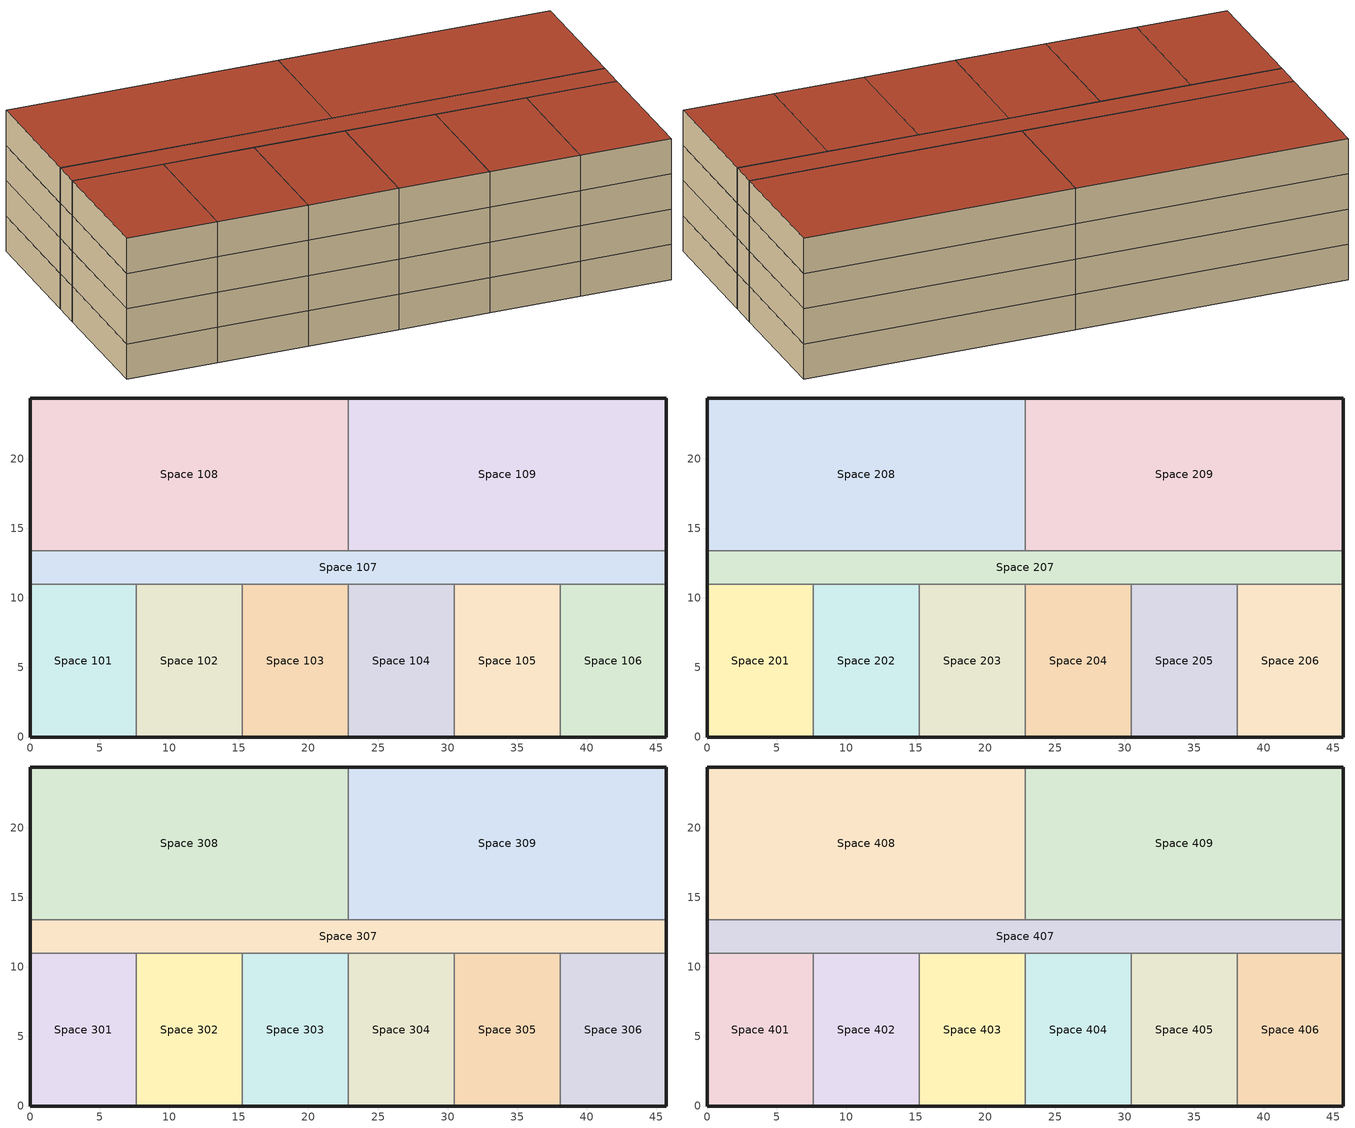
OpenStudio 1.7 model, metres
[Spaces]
Space 101
 floor ground: 7.62,10.97 7.62,0 0,0 0,10.97 z0
 wall outside: 0,10.97 0,0 7.62,0 z0:3.05
 wall to Space 107: 7.62,10.97 0,10.97 z0:3.05
 wall to Space 102: 7.62,0 7.62,10.97 z0:3.05
Space 102
 floor ground: 15.24,10.97 15.24,0 7.62,0 7.62,10.97 z0
 wall outside: 7.62,0 15.24,0 z0:3.05
 wall to Space 107: 15.24,10.97 7.62,10.97 z0:3.05
 wall to Space 103: 15.24,0 15.24,10.97 z0:3.05
Space 103
 floor ground: 22.86,10.97 22.86,0 15.24,0 15.24,10.97 z0
 wall outside: 15.24,0 22.86,0 z0:3.05
 wall to Space 107: 22.86,10.97 15.24,10.97 z0:3.05
 wall to Space 104: 22.86,0 22.86,10.97 z0:3.05
Space 104
 floor ground: 30.48,10.97 30.48,0 22.86,0 22.86,10.97 z0
 wall outside: 22.86,0 30.48,0 z0:3.05
 wall to Space 107: 30.48,10.97 22.86,10.97 z0:3.05
 wall to Space 105: 30.48,0 30.48,10.97 z0:3.05
Space 105
 floor ground: 38.1,10.97 38.1,0 30.48,0 30.48,10.97 z0
 wall outside: 30.48,0 38.1,0 z0:3.05
 wall to Space 107: 38.1,10.97 30.48,10.97 z0:3.05
 wall to Space 106: 38.1,0 38.1,10.97 z0:3.05
Space 106
 floor ground: 45.72,10.97 45.72,0 38.1,0 38.1,10.97 z0
 wall outside: 38.1,0 45.72,0 45.72,10.97 z0:3.05
 wall to Space 107: 45.72,10.97 38.1,10.97 z0:3.05
Space 107
 floor ground: 45.72,13.41 45.72,10.97 0,10.97 0,13.41 z0
 wall outside: 0,13.41 0,10.97 / 45.72,10.97 45.72,13.41 z0:3.05
 wall to Space 108: 22.86,13.41 0,13.41 z0:3.05
 wall to Space 109: 45.72,13.41 22.86,13.41 z0:3.05
Space 108
 floor ground: 22.86,24.38 22.86,13.41 0,13.41 0,24.38 z0
 wall outside: 22.86,24.38 0,24.38 0,13.41 z0:3.05
 wall to Space 109: 22.86,13.41 22.86,24.38 z0:3.05
Space 109
 floor ground: 45.72,24.38 45.72,13.41 22.86,13.41 22.86,24.38 z0
 wall outside: 45.72,13.41 45.72,24.38 22.86,24.38 z0:3.05
Space 201
 floor to Space 101: 7.62,10.97 7.62,0 0,0 0,10.97 z3.05
 wall outside: 0,10.97 0,0 7.62,0 z3.05:6.1
 wall to Space 207: 7.62,10.97 0,10.97 z3.05:6.1
 wall to Space 202: 7.62,0 7.62,10.97 z3.05:6.1
Space 202
 floor to Space 102: 15.24,10.97 15.24,0 7.62,0 7.62,10.97 z3.05
 wall outside: 7.62,0 15.24,0 z3.05:6.1
 wall to Space 207: 15.24,10.97 7.62,10.97 z3.05:6.1
 wall to Space 203: 15.24,0 15.24,10.97 z3.05:6.1
Space 203
 floor to Space 103: 22.86,10.97 22.86,0 15.24,0 15.24,10.97 z3.05
 wall outside: 15.24,0 22.86,0 z3.05:6.1
 wall to Space 207: 22.86,10.97 15.24,10.97 z3.05:6.1
 wall to Space 204: 22.86,0 22.86,10.97 z3.05:6.1
Space 204
 floor to Space 104: 30.48,10.97 30.48,0 22.86,0 22.86,10.97 z3.05
 wall outside: 22.86,0 30.48,0 z3.05:6.1
 wall to Space 207: 30.48,10.97 22.86,10.97 z3.05:6.1
 wall to Space 205: 30.48,0 30.48,10.97 z3.05:6.1
Space 205
 floor to Space 105: 38.1,10.97 38.1,0 30.48,0 30.48,10.97 z3.05
 wall outside: 30.48,0 38.1,0 z3.05:6.1
 wall to Space 207: 38.1,10.97 30.48,10.97 z3.05:6.1
 wall to Space 206: 38.1,0 38.1,10.97 z3.05:6.1
Space 206
 floor to Space 106: 45.72,10.97 45.72,0 38.1,0 38.1,10.97 z3.05
 wall outside: 38.1,0 45.72,0 45.72,10.97 z3.05:6.1
 wall to Space 207: 45.72,10.97 38.1,10.97 z3.05:6.1
Space 207
 floor to Space 107: 45.72,13.41 45.72,10.97 0,10.97 0,13.41 z3.05
 wall outside: 0,13.41 0,10.97 / 45.72,10.97 45.72,13.41 z3.05:6.1
 wall to Space 208: 22.86,13.41 0,13.41 z3.05:6.1
 wall to Space 209: 45.72,13.41 22.86,13.41 z3.05:6.1
Space 208
 floor to Space 108: 22.86,24.38 22.86,13.41 0,13.41 0,24.38 z3.05
 wall outside: 22.86,24.38 0,24.38 0,13.41 z3.05:6.1
 wall to Space 209: 22.86,13.41 22.86,24.38 z3.05:6.1
Space 209
 floor to Space 109: 45.72,24.38 45.72,13.41 22.86,13.41 22.86,24.38 z3.05
 wall outside: 45.72,13.41 45.72,24.38 22.86,24.38 z3.05:6.1
Space 301
 floor to Space 201: 7.62,10.97 7.62,0 0,0 0,10.97 z6.1
 wall outside: 0,10.97 0,0 7.62,0 z6.1:9.14
 wall to Space 307: 7.62,10.97 0,10.97 z6.1:9.14
 wall to Space 302: 7.62,0 7.62,10.97 z6.1:9.14
Space 302
 floor to Space 202: 15.24,10.97 15.24,0 7.62,0 7.62,10.97 z6.1
 wall outside: 7.62,0 15.24,0 z6.1:9.14
 wall to Space 307: 15.24,10.97 7.62,10.97 z6.1:9.14
 wall to Space 303: 15.24,0 15.24,10.97 z6.1:9.14
Space 303
 floor to Space 203: 22.86,10.97 22.86,0 15.24,0 15.24,10.97 z6.1
 wall outside: 15.24,0 22.86,0 z6.1:9.14
 wall to Space 307: 22.86,10.97 15.24,10.97 z6.1:9.14
 wall to Space 304: 22.86,0 22.86,10.97 z6.1:9.14
Space 304
 floor to Space 204: 30.48,10.97 30.48,0 22.86,0 22.86,10.97 z6.1
 wall outside: 22.86,0 30.48,0 z6.1:9.14
 wall to Space 307: 30.48,10.97 22.86,10.97 z6.1:9.14
 wall to Space 305: 30.48,0 30.48,10.97 z6.1:9.14
Space 305
 floor to Space 205: 38.1,10.97 38.1,0 30.48,0 30.48,10.97 z6.1
 wall outside: 30.48,0 38.1,0 z6.1:9.14
 wall to Space 307: 38.1,10.97 30.48,10.97 z6.1:9.14
 wall to Space 306: 38.1,0 38.1,10.97 z6.1:9.14
Space 306
 floor to Space 206: 45.72,10.97 45.72,0 38.1,0 38.1,10.97 z6.1
 wall outside: 38.1,0 45.72,0 45.72,10.97 z6.1:9.14
 wall to Space 307: 45.72,10.97 38.1,10.97 z6.1:9.14
Space 307
 floor to Space 207: 45.72,13.41 45.72,10.97 0,10.97 0,13.41 z6.1
 wall outside: 0,13.41 0,10.97 / 45.72,10.97 45.72,13.41 z6.1:9.14
 wall to Space 308: 22.86,13.41 0,13.41 z6.1:9.14
 wall to Space 309: 45.72,13.41 22.86,13.41 z6.1:9.14
Space 308
 floor to Space 208: 22.86,24.38 22.86,13.41 0,13.41 0,24.38 z6.1
 wall outside: 22.86,24.38 0,24.38 0,13.41 z6.1:9.14
 wall to Space 309: 22.86,13.41 22.86,24.38 z6.1:9.14
Space 309
 floor to Space 209: 45.72,24.38 45.72,13.41 22.86,13.41 22.86,24.38 z6.1
 wall outside: 45.72,13.41 45.72,24.38 22.86,24.38 z6.1:9.14
Space 401
 floor to Space 301: 7.62,10.97 7.62,0 0,0 0,10.97 z9.14
 wall outside: 0,10.97 0,0 7.62,0 z9.14:12.19
 wall to Space 407: 7.62,10.97 0,10.97 z9.14:12.19
 wall to Space 402: 7.62,0 7.62,10.97 z9.14:12.19
 roof outside: 7.62,0 7.62,10.97 0,10.97 0,0 z12.19
Space 402
 floor to Space 302: 15.24,10.97 15.24,0 7.62,0 7.62,10.97 z9.14
 wall outside: 7.62,0 15.24,0 z9.14:12.19
 wall to Space 407: 15.24,10.97 7.62,10.97 z9.14:12.19
 wall to Space 403: 15.24,0 15.24,10.97 z9.14:12.19
 roof outside: 15.24,0 15.24,10.97 7.62,10.97 7.62,0 z12.19
Space 403
 floor to Space 303: 22.86,10.97 22.86,0 15.24,0 15.24,10.97 z9.14
 wall outside: 15.24,0 22.86,0 z9.14:12.19
 wall to Space 407: 22.86,10.97 15.24,10.97 z9.14:12.19
 wall to Space 404: 22.86,0 22.86,10.97 z9.14:12.19
 roof outside: 22.86,0 22.86,10.97 15.24,10.97 15.24,0 z12.19
Space 404
 floor to Space 304: 30.48,10.97 30.48,0 22.86,0 22.86,10.97 z9.14
 wall outside: 22.86,0 30.48,0 z9.14:12.19
 wall to Space 407: 30.48,10.97 22.86,10.97 z9.14:12.19
 wall to Space 405: 30.48,0 30.48,10.97 z9.14:12.19
 roof outside: 30.48,0 30.48,10.97 22.86,10.97 22.86,0 z12.19
Space 405
 floor to Space 305: 38.1,10.97 38.1,0 30.48,0 30.48,10.97 z9.14
 wall outside: 30.48,0 38.1,0 z9.14:12.19
 wall to Space 407: 38.1,10.97 30.48,10.97 z9.14:12.19
 wall to Space 406: 38.1,0 38.1,10.97 z9.14:12.19
 roof outside: 38.1,0 38.1,10.97 30.48,10.97 30.48,0 z12.19
Space 406
 floor to Space 306: 45.72,10.97 45.72,0 38.1,0 38.1,10.97 z9.14
 wall outside: 38.1,0 45.72,0 45.72,10.97 z9.14:12.19
 wall to Space 407: 45.72,10.97 38.1,10.97 z9.14:12.19
 roof outside: 45.72,0 45.72,10.97 38.1,10.97 38.1,0 z12.19
Space 407
 floor to Space 307: 45.72,13.41 45.72,10.97 0,10.97 0,13.41 z9.14
 wall outside: 0,13.41 0,10.97 / 45.72,10.97 45.72,13.41 z9.14:12.19
 wall to Space 408: 22.86,13.41 0,13.41 z9.14:12.19
 wall to Space 409: 45.72,13.41 22.86,13.41 z9.14:12.19
 roof outside: 45.72,10.97 45.72,13.41 0,13.41 0,10.97 z12.19
Space 408
 floor to Space 308: 22.86,24.38 22.86,13.41 0,13.41 0,24.38 z9.14
 wall outside: 22.86,24.38 0,24.38 0,13.41 z9.14:12.19
 wall to Space 409: 22.86,13.41 22.86,24.38 z9.14:12.19
 roof outside: 22.86,13.41 22.86,24.38 0,24.38 0,13.41 z12.19
Space 409
 floor to Space 309: 45.72,24.38 45.72,13.41 22.86,13.41 22.86,24.38 z9.14
 wall outside: 45.72,13.41 45.72,24.38 22.86,24.38 z9.14:12.19
 roof outside: 45.72,13.41 45.72,24.38 22.86,24.38 22.86,13.41 z12.19
[ClimateZones]
Climate Zone Institution Name 1=ASHRAE; Climate Zone Document Name 1=ANSI/ASHRAE Standard 169; Climate Zone Document Year 1=2006; Climate Zone Value 1=5B; Climate Zone Institution Name 2=CEC; Climate Zone Document Name 2=California Climate Zone Descriptions; Climate Zone Document Year 2=1995
[Building]
Building 1: Space Type=DOE Ref 2004 - Office - OpenOffice; Default Construction Set=DOE Ref 2004 - CZ5 - Office
[Site]
Site 1: Latitude {deg}=39.83; Longitude {deg}=-104.65; Time Zone {hr}=-7; Elevation {m}=1650
[DefaultConstructionSet]
DOE Ref 2004 - CZ5 - Office: Default Exterior Surface Constructions=Default Surface Constructions 1; Default Interior Surface Constructions=Default Surface Constructions 2; Default Ground Contact Surface Constructions=Default Surface Constructions 3; Default Exterior SubSurface Constructions=Default Sub Surface Constructions 1; Default Interior SubSurface Constructions=Default Sub Surface Constructions 2; Interior Partition Construction=Interior Partition
[DefaultSurfaceConstructions]
Name | Floor Construction | Wall Construction | Roof Ceiling Construction
Default Surface Constructions 1 | ExtSlabCarpet 4in ClimateZone 1-8 | ASHRAE 90.1-2004 ExtWall Mass ClimateZone 5 | ASHRAE 90.1-2004 ExtRoof IEAD ClimateZone 5-6
Default Surface Constructions 2 | Interior Floor | Interior Wall | Interior Ceiling
Default Surface Constructions 3 | ExtSlabCarpet 4in ClimateZone 1-8 | ExtSlabCarpet 4in ClimateZone 1-8 | ExtSlabCarpet 4in ClimateZone 1-8
[Construction]
ExtSlabCarpet 4in ClimateZone 1-8: MAT-CC05 4 HW CONCRETE, CP02 CARPET PAD
ASHRAE 90.1-2004 ExtWall Mass ClimateZone 5: 1IN Stucco, 8IN CONCRETE HW RefBldg, Mass NonRes Wall Insulation-1.43, 1/2IN Gypsum
ASHRAE 90.1-2004 ExtRoof IEAD ClimateZone 5-6: Roof Membrane, IEAD NonRes Roof Insulation-2.85, Metal Decking
Interior Floor: F16 Acoustic tile, F05 Ceiling air space resistance, M11 100mm lightweight concrete
Interior Wall: G01a 19mm gypsum board, F04 Wall air space resistance, G01a 19mm gypsum board
Interior Ceiling: M11 100mm lightweight concrete, F05 Ceiling air space resistance, F16 Acoustic tile
ASHRAE 90.1-2004 ExtWindow ClimateZone 4-6: Fixed Window 3.24/0.39/0.31
Exterior Door: F08 Metal surface, I01 25mm insulation board
Interior Window: Clear 3mm
Interior Door; Interior Partition: G05 25mm wood
[Material] Thermal Absorptance=0.9
Name | Roughness | Thickness {m} | Conductivity {W/m-K} | Density {kg/m3} | Specific Heat {J/kg-K} | Solar Absorptance | Visible Absorptance
MAT-CC05 4 HW CONCRETE | Rough | 0.1016 | 1.311 | 2240 | 836.8 | 0.85 | 0.85
1IN Stucco | Smooth | 0.0253 | 0.6918 | 1858 | 837 | 0.92 | 0.92
8IN CONCRETE HW RefBldg | Rough | 0.2032 | 1.311 | 2240 | 836.8 | 0.7 | 0.7
Mass NonRes Wall Insulation-1.43 | MediumRough | 0.0495495 | 0.049 | 265 | 836.8 | 0.7 | 0.7
1/2IN Gypsum | Smooth | 0.0127 | 0.16 | 784.9 | 830 | 0.4 | 0.4
Roof Membrane | VeryRough | 0.0095 | 0.16 | 1121.29 | 1460 | 0.7 | 0.7
IEAD NonRes Roof Insulation-2.85 | MediumRough | 0.127339 | 0.049 | 265 | 836.8 | 0.7 | 0.7
Metal Decking | MediumSmooth | 0.0015 | 45.006 | 7680 | 418.4 | 0.6 | 0.6
F16 Acoustic tile | MediumSmooth | 0.0191 | 0.06 | 368 | 590 | 0.3 | 0.3
M11 100mm lightweight concrete | MediumRough | 0.1016 | 0.53 | 1280 | 840 | 0.5 | 0.5
G01a 19mm gypsum board | MediumSmooth | 0.019 | 0.16 | 800 | 1090 | 0.4 | 0.4
F08 Metal surface | Smooth | 0.0008 | 45.28 | 7824 | 500 | 0.7 | 0.7
I01 25mm insulation board | MediumRough | 0.0254 | 0.03 | 43 | 1210 | 0.6 | 0.6
G05 25mm wood | MediumSmooth | 0.0254 | 0.15 | 608 | 1630 | 0.5 | 0.5
[Material:NoMass]
CP02 CARPET PAD: Roughness=Smooth; Thermal Resistance {m2-K/W}=0.1; Thermal Absorptance=0.9; Solar Absorptance=0.8; Visible Absorptance=0.8
[Material:AirGap]
Name | Thermal Resistance {m2-K/W}
F05 Ceiling air space resistance | 0.18
F04 Wall air space resistance | 0.15
[DefaultSubSurfaceConstructions]
Name | Fixed Window Construction | Operable Window Construction | Door Construction | Tubular Daylight Dome Construction | Tubular Daylight Diffuser Construction
Default Sub Surface Constructions 1 | ASHRAE 90.1-2004 ExtWindow ClimateZone 4-6 | ASHRAE 90.1-2004 ExtWindow ClimateZone 4-6 | Exterior Door | Interior Window | Interior Window
Default Sub Surface Constructions 2 | Interior Window | Interior Window | Interior Door
[WindowMaterial:SimpleGlazingSystem]
Fixed Window 3.24/0.39/0.31: U-Factor {W/m2-K}=3.23646; Solar Heat Gain Coefficient=0.39; Visible Transmittance=0.31
[WindowMaterial:Glazing]
Clear 3mm: Optical Data Type=SpectralAverage; Thickness {m}=0.003; Solar Transmittance at Normal Incidence=0.837; Front Side Solar Reflectance at Normal Incidence=0.075; Back Side Solar Reflectance at Normal Incidence=0; Visible Transmittance at Normal Incidence=0.898; Front Side Visible Reflectance at Normal Incidence=0.081; Back Side Visible Reflectance at Normal Incidence=0; Infrared Transmittance at Normal Incidence=0; Front Side Infrared Hemispherical Emissivity=0.84; Back Side Infrared Hemispherical Emissivity=0.84; Conductivity {W/m-K}=0.9; Dirt Correction Factor for Solar and Visible Transmittance=1; Solar Diffusing=No
[SpaceType] Standards Building Type=Office
Name | Default Schedule Set | Design Specification Outdoor Air Object | Standards Space Type
DOE Ref 2004 - Office - BreakRoom | DOE Ref 2004 - Office - BreakRoom Schedule Set | DOE Ref 2004 - Office - BreakRoom Ventilation | BreakRoom
DOE Ref 2004 - Office - ClosedOffice | DOE Ref 2004 - Office - ClosedOffice Schedule Set | DOE Ref 2004 - Office - ClosedOffice Ventilation | ClosedOffice
DOE Ref 2004 - Office - Conference | DOE Ref 2004 - Office - Conference Schedule Set | DOE Ref 2004 - Office - Conference Ventilation | Conference
DOE Ref 2004 - Office - Corridor | DOE Ref 2004 - Office - Corridor Schedule Set | DOE Ref 2004 - Office - Corridor Ventilation | Corridor
DOE Ref 2004 - Office - Elec/MechRoom | DOE Ref 2004 - Office - Elec/MechRoom Schedule Set | DOE Ref 2004 - Office - Elec/MechRoom Ventilation | Elec/MechRoom
DOE Ref 2004 - Office - IT_Room | DOE Ref 2004 - Office - IT_Room Schedule Set | DOE Ref 2004 - Office - IT_Room Ventilation | IT_Room
DOE Ref 2004 - Office - Lobby | DOE Ref 2004 - Office - Lobby Schedule Set | DOE Ref 2004 - Office - Lobby Ventilation | Lobby
DOE Ref 2004 - Office - OpenOffice | DOE Ref 2004 - Office - OpenOffice Schedule Set | DOE Ref 2004 - Office - OpenOffice Ventilation | OpenOffice
DOE Ref 2004 - Office - PrintRoom | DOE Ref 2004 - Office - PrintRoom Schedule Set | DOE Ref 2004 - Office - PrintRoom Ventilation | PrintRoom
DOE Ref 2004 - Office - Restroom | DOE Ref 2004 - Office - Restroom Schedule Set | DOE Ref 2004 - Office - Restroom Ventilation | Restroom
DOE Ref 2004 - Office - Stair | DOE Ref 2004 - Office - Stair Schedule Set | DOE Ref 2004 - Office - Stair Ventilation | Stair
DOE Ref 2004 - Office - Storage | DOE Ref 2004 - Office - Storage Schedule Set | DOE Ref 2004 - Office - Storage Ventilation | Storage
[DefaultScheduleSet] Lighting Schedule=Office Bldg Light; Infiltration Schedule=Office Infil Quarter On
Name | Number of People Schedule | People Activity Level Schedule | Electric Equipment Schedule
DOE Ref 2004 - Office - BreakRoom Schedule Set; DOE Ref 2004 - Office - Conference Schedule Set; DOE Ref 2004 - Office - IT_Room Schedule Set; DOE Ref 2004 - Office - Lobby Schedule Set; DOE Ref 2004 - Office - PrintRoom Schedule Set; DOE Ref 2004 - Office - Restroom Schedule Set | Office Misc Occ | Office Activity | Office Bldg Equip
DOE Ref 2004 - Office - ClosedOffice Schedule Set; DOE Ref 2004 - Office - Corridor Schedule Set; DOE Ref 2004 - Office - OpenOffice Schedule Set | Office Work Occ | Office Activity | Office Bldg Equip
DOE Ref 2004 - Office - Elec/MechRoom Schedule Set |  |  | Office Bldg Equip
DOE Ref 2004 - Office - Stair Schedule Set; DOE Ref 2004 - Office - Storage Schedule Set
[Lights:Definition] Design Level Calculation Method=Watts/Area
Name | Watts per Space Floor Area {W/m2}
DOE Ref 2004 - Office - BreakRoom Lights Definition | 12.9167
DOE Ref 2004 - Office - ClosedOffice Lights Definition; DOE Ref 2004 - Office - IT_Room Lights Definition; DOE Ref 2004 - Office - OpenOffice Lights Definition; DOE Ref 2004 - Office - PrintRoom Lights Definition | 11.8403
DOE Ref 2004 - Office - Conference Lights Definition; DOE Ref 2004 - Office - Lobby Lights Definition | 13.9931
DOE Ref 2004 - Office - Corridor Lights Definition | 5.38196
DOE Ref 2004 - Office - Elec/MechRoom Lights Definition | 16.1459
DOE Ref 2004 - Office - Restroom Lights Definition | 9.68752
DOE Ref 2004 - Office - Stair Lights Definition | 6.45835
DOE Ref 2004 - Office - Storage Lights Definition | 8.61113
[Lights]
Name | Lights Definition | Space or SpaceType
DOE Ref 2004 - Office - BreakRoom Lights | DOE Ref 2004 - Office - BreakRoom Lights Definition | DOE Ref 2004 - Office - BreakRoom
DOE Ref 2004 - Office - ClosedOffice Lights | DOE Ref 2004 - Office - ClosedOffice Lights Definition | DOE Ref 2004 - Office - ClosedOffice
DOE Ref 2004 - Office - Conference Lights | DOE Ref 2004 - Office - Conference Lights Definition | DOE Ref 2004 - Office - Conference
DOE Ref 2004 - Office - Corridor Lights | DOE Ref 2004 - Office - Corridor Lights Definition | DOE Ref 2004 - Office - Corridor
DOE Ref 2004 - Office - Elec/MechRoom Lights | DOE Ref 2004 - Office - Elec/MechRoom Lights Definition | DOE Ref 2004 - Office - Elec/MechRoom
DOE Ref 2004 - Office - IT_Room Lights | DOE Ref 2004 - Office - IT_Room Lights Definition | DOE Ref 2004 - Office - IT_Room
DOE Ref 2004 - Office - Lobby Lights | DOE Ref 2004 - Office - Lobby Lights Definition | DOE Ref 2004 - Office - Lobby
DOE Ref 2004 - Office - OpenOffice Lights | DOE Ref 2004 - Office - OpenOffice Lights Definition | DOE Ref 2004 - Office - OpenOffice
DOE Ref 2004 - Office - PrintRoom Lights | DOE Ref 2004 - Office - PrintRoom Lights Definition | DOE Ref 2004 - Office - PrintRoom
DOE Ref 2004 - Office - Restroom Lights | DOE Ref 2004 - Office - Restroom Lights Definition | DOE Ref 2004 - Office - Restroom
DOE Ref 2004 - Office - Stair Lights | DOE Ref 2004 - Office - Stair Lights Definition | DOE Ref 2004 - Office - Stair
DOE Ref 2004 - Office - Storage Lights | DOE Ref 2004 - Office - Storage Lights Definition | DOE Ref 2004 - Office - Storage
[DesignSpecification:OutdoorAir] Outdoor Air Method=Sum
Name | Outdoor Air Flow per Person {m3/s-person} | Outdoor Air Flow per Floor Area {m3/s-m2}
DOE Ref 2004 - Office - BreakRoom Ventilation; DOE Ref 2004 - Office - Lobby Ventilation | 0.00707921
DOE Ref 2004 - Office - ClosedOffice Ventilation; DOE Ref 2004 - Office - Conference Ventilation; DOE Ref 2004 - Office - Elec/MechRoom Ventilation; DOE Ref 2004 - Office - OpenOffice Ventilation | 0.00943895
DOE Ref 2004 - Office - Corridor Ventilation; DOE Ref 2004 - Office - IT_Room Ventilation; DOE Ref 2004 - Office - PrintRoom Ventilation; DOE Ref 2004 - Office - Stair Ventilation; DOE Ref 2004 - Office - Storage Ventilation |  | 0.000254
DOE Ref 2004 - Office - Restroom Ventilation |  | 0.0048768
[People:Definition] Number of People Calculation Method=People/Area; Fraction Radiant=0.3
Name | People per Space Floor Area {person/m2}
DOE Ref 2004 - Office - BreakRoom People Definition; DOE Ref 2004 - Office - Conference People Definition | 0.538196
DOE Ref 2004 - Office - ClosedOffice People Definition | 0.0511286
DOE Ref 2004 - Office - Corridor People Definition | 0.0107639
DOE Ref 2004 - Office - IT_Room People Definition | 0.0538196
DOE Ref 2004 - Office - Lobby People Definition; DOE Ref 2004 - Office - PrintRoom People Definition; DOE Ref 2004 - Office - Restroom People Definition | 0.107639
DOE Ref 2004 - Office - OpenOffice People Definition | 0.0565105
[People]
Name | People Definition | Space or SpaceType
DOE Ref 2004 - Office - BreakRoom People | DOE Ref 2004 - Office - BreakRoom People Definition | DOE Ref 2004 - Office - BreakRoom
DOE Ref 2004 - Office - ClosedOffice People | DOE Ref 2004 - Office - ClosedOffice People Definition | DOE Ref 2004 - Office - ClosedOffice
DOE Ref 2004 - Office - Conference People | DOE Ref 2004 - Office - Conference People Definition | DOE Ref 2004 - Office - Conference
DOE Ref 2004 - Office - Corridor People | DOE Ref 2004 - Office - Corridor People Definition | DOE Ref 2004 - Office - Corridor
DOE Ref 2004 - Office - IT_Room People | DOE Ref 2004 - Office - IT_Room People Definition | DOE Ref 2004 - Office - IT_Room
DOE Ref 2004 - Office - Lobby People | DOE Ref 2004 - Office - Lobby People Definition | DOE Ref 2004 - Office - Lobby
DOE Ref 2004 - Office - OpenOffice People | DOE Ref 2004 - Office - OpenOffice People Definition | DOE Ref 2004 - Office - OpenOffice
DOE Ref 2004 - Office - PrintRoom People | DOE Ref 2004 - Office - PrintRoom People Definition | DOE Ref 2004 - Office - PrintRoom
DOE Ref 2004 - Office - Restroom People | DOE Ref 2004 - Office - Restroom People Definition | DOE Ref 2004 - Office - Restroom
[SpaceInfiltration:DesignFlowRate] Design Flow Rate Calculation Method=Flow/ExteriorArea; Flow per Exterior Surface Area {m3/s-m2}=0.00030226
Name | Space or SpaceType
DOE Ref 2004 - Office - BreakRoom Infiltration | DOE Ref 2004 - Office - BreakRoom
DOE Ref 2004 - Office - ClosedOffice Infiltration | DOE Ref 2004 - Office - ClosedOffice
DOE Ref 2004 - Office - Conference Infiltration | DOE Ref 2004 - Office - Conference
DOE Ref 2004 - Office - Corridor Infiltration | DOE Ref 2004 - Office - Corridor
DOE Ref 2004 - Office - Elec/MechRoom Infiltration | DOE Ref 2004 - Office - Elec/MechRoom
DOE Ref 2004 - Office - IT_Room Infiltration | DOE Ref 2004 - Office - IT_Room
DOE Ref 2004 - Office - Lobby Infiltration | DOE Ref 2004 - Office - Lobby
DOE Ref 2004 - Office - OpenOffice Infiltration | DOE Ref 2004 - Office - OpenOffice
DOE Ref 2004 - Office - PrintRoom Infiltration | DOE Ref 2004 - Office - PrintRoom
DOE Ref 2004 - Office - Restroom Infiltration | DOE Ref 2004 - Office - Restroom
DOE Ref 2004 - Office - Stair Infiltration | DOE Ref 2004 - Office - Stair
DOE Ref 2004 - Office - Storage Infiltration | DOE Ref 2004 - Office - Storage
[ElectricEquipment:Definition] Design Level Calculation Method=Watts/Area
Name | Watts per Space Floor Area {W/m2}
DOE Ref 2004 - Office - BreakRoom Electric Equipment Definition | 60.0626
DOE Ref 2004 - Office - ClosedOffice Electric Equipment Definition | 9.3646
DOE Ref 2004 - Office - Conference Electric Equipment Definition | 10.7639
DOE Ref 2004 - Office - Corridor Electric Equipment Definition | 3.12153
DOE Ref 2004 - Office - Elec/MechRoom Electric Equipment Definition; DOE Ref 2004 - Office - Lobby Electric Equipment Definition; DOE Ref 2004 - Office - Restroom Electric Equipment Definition | 2.90626
DOE Ref 2004 - Office - IT_Room Electric Equipment Definition | 21.5278
DOE Ref 2004 - Office - OpenOffice Electric Equipment Definition | 10.3334
DOE Ref 2004 - Office - PrintRoom Electric Equipment Definition | 58.1251
[ElectricEquipment]
Name | Electric Equipment Definition | Space or SpaceType
DOE Ref 2004 - Office - BreakRoom Electric Equipment | DOE Ref 2004 - Office - BreakRoom Electric Equipment Definition | DOE Ref 2004 - Office - BreakRoom
DOE Ref 2004 - Office - ClosedOffice Electric Equipment | DOE Ref 2004 - Office - ClosedOffice Electric Equipment Definition | DOE Ref 2004 - Office - ClosedOffice
DOE Ref 2004 - Office - Conference Electric Equipment | DOE Ref 2004 - Office - Conference Electric Equipment Definition | DOE Ref 2004 - Office - Conference
DOE Ref 2004 - Office - Corridor Electric Equipment | DOE Ref 2004 - Office - Corridor Electric Equipment Definition | DOE Ref 2004 - Office - Corridor
DOE Ref 2004 - Office - Elec/MechRoom Electric Equipment | DOE Ref 2004 - Office - Elec/MechRoom Electric Equipment Definition | DOE Ref 2004 - Office - Elec/MechRoom
DOE Ref 2004 - Office - IT_Room Electric Equipment | DOE Ref 2004 - Office - IT_Room Electric Equipment Definition | DOE Ref 2004 - Office - IT_Room
DOE Ref 2004 - Office - Lobby Electric Equipment | DOE Ref 2004 - Office - Lobby Electric Equipment Definition | DOE Ref 2004 - Office - Lobby
DOE Ref 2004 - Office - OpenOffice Electric Equipment | DOE Ref 2004 - Office - OpenOffice Electric Equipment Definition | DOE Ref 2004 - Office - OpenOffice
DOE Ref 2004 - Office - PrintRoom Electric Equipment | DOE Ref 2004 - Office - PrintRoom Electric Equipment Definition | DOE Ref 2004 - Office - PrintRoom
DOE Ref 2004 - Office - Restroom Electric Equipment | DOE Ref 2004 - Office - Restroom Electric Equipment Definition | DOE Ref 2004 - Office - Restroom
[BuildingStory] Nominal Floor to Floor Height {m}=3.048
Name | Nominal Z Coordinate {m}
Building Story 1 | 0
Building Story 2 | 3.048
Building Story 3 | 6.096
Building Story 4 | 9.144
[Space]
Name | Space Type | Building Story | Thermal Zone
Space 101; Space 102 | DOE Ref 2004 - Office - Lobby | Building Story 1 | Thermal Zone: Space 101 - Plus
Space 103 | DOE Ref 2004 - Office - PrintRoom | Building Story 1 | Thermal Zone: Space 103
Space 104 | DOE Ref 2004 - Office - Storage | Building Story 1 | Thermal Zone: Space 104
Space 105 | DOE Ref 2004 - Office - Restroom | Building Story 1 | Thermal Zone: Space 105
Space 106 | DOE Ref 2004 - Office - Stair | Building Story 1 | Thermal Zone: Space 106
Space 107 | DOE Ref 2004 - Office - Corridor | Building Story 1 | Thermal Zone: Space 107
Space 108; Space 109 | DOE Ref 2004 - Office - Conference | Building Story 1 | Thermal Zone: Space 108 - Plus
Space 201 | DOE Ref 2004 - Office - Elec/MechRoom | Building Story 2 | Thermal Zone: Space 201
Space 202 | DOE Ref 2004 - Office - IT_Room | Building Story 2 | Thermal Zone: Space 202
Space 203 | DOE Ref 2004 - Office - BreakRoom | Building Story 2 | Thermal Zone: Space 203
Space 204 | DOE Ref 2004 - Office - BreakRoom | Building Story 2 | Thermal Zone: Space 204
Space 205 | DOE Ref 2004 - Office - Restroom | Building Story 2 | Thermal Zone: Space 205
Space 206 | DOE Ref 2004 - Office - Stair | Building Story 2 | Thermal Zone: Space 206
Space 207 | DOE Ref 2004 - Office - Corridor | Building Story 2 | Thermal Zone: Space 207
Space 208; Space 209 | DOE Ref 2004 - Office - OpenOffice | Building Story 2 | Thermal Zone: Space 208 - Plus
Space 301; Space 302; Space 303; Space 304 | DOE Ref 2004 - Office - ClosedOffice | Building Story 3 | Thermal Zone: Space 301 - Plus
Space 305 | DOE Ref 2004 - Office - Restroom | Building Story 3 | Thermal Zone: Space 305
Space 306 | DOE Ref 2004 - Office - Stair | Building Story 3 | Thermal Zone: Space 306
Space 307 | DOE Ref 2004 - Office - Corridor | Building Story 3 | Thermal Zone: Space 307
Space 308; Space 309 | DOE Ref 2004 - Office - OpenOffice | Building Story 3 | Thermal Zone: Space 308 - Plus
Space 401; Space 402; Space 403; Space 404 | DOE Ref 2004 - Office - ClosedOffice | Building Story 4 | Thermal Zone: Space 401 - Plus
Space 405 | DOE Ref 2004 - Office - Restroom | Building Story 4 | Thermal Zone: Space 405
Space 406 | DOE Ref 2004 - Office - Stair | Building Story 4 | Thermal Zone: Space 406
Space 407 | DOE Ref 2004 - Office - Corridor | Building Story 4 | Thermal Zone: Space 407
Space 408; Space 409 | DOE Ref 2004 - Office - OpenOffice | Building Story 4 | Thermal Zone: Space 408 - Plus
[ThermalZone] Use Ideal Air Loads=No
Thermal Zone: Space 301 - Plus; Thermal Zone: Space 401 - Plus; Thermal Zone: Space 101 - Plus; Thermal Zone: Space 108 - Plus; Thermal Zone: Space 208 - Plus; Thermal Zone: Space 308 - Plus; Thermal Zone: Space 408 - Plus; Thermal Zone: Space 107; Thermal Zone: Space 405; Thermal Zone: Space 407; Thermal Zone: Space 106; Thermal Zone: Space 406; Thermal Zone: Space 202; Thermal Zone: Space 204; Thermal Zone: Space 307; Thermal Zone: Space 206; Thermal Zone: Space 203; Thermal Zone: Space 105; Thermal Zone: Space 104; Thermal Zone: Space 306; Thermal Zone: Space 205; Thermal Zone: Space 207; Thermal Zone: Space 103; Thermal Zone: Space 305; Thermal Zone: Space 201
[Sizing:Zone] Zone Cooling Design Supply Air Temperature {C}=14; Zone Heating Design Supply Air Temperature {C}=40; Zone Cooling Design Supply Air Humidity Ratio {kg-H2O/kg-air}=0.0085; Zone Heating Design Supply Air Humidity Ratio {kg-H2O/kg-air}=0.008; Cooling Design Air Flow Method=DesignDay; Heating Design Air Flow Method=DesignDay
Thermal Zone: Space 301 - Plus; Thermal Zone: Space 401 - Plus; Thermal Zone: Space 101 - Plus; Thermal Zone: Space 108 - Plus; Thermal Zone: Space 208 - Plus; Thermal Zone: Space 308 - Plus; Thermal Zone: Space 408 - Plus; Thermal Zone: Space 107; Thermal Zone: Space 405; Thermal Zone: Space 407; Thermal Zone: Space 106; Thermal Zone: Space 406; Thermal Zone: Space 202; Thermal Zone: Space 204; Thermal Zone: Space 307; Thermal Zone: Space 206; Thermal Zone: Space 203; Thermal Zone: Space 105; Thermal Zone: Space 104; Thermal Zone: Space 306; Thermal Zone: Space 205; Thermal Zone: Space 207; Thermal Zone: Space 103; Thermal Zone: Space 305; Thermal Zone: Space 201
[Schedule:Ruleset]
Name | Default Day Schedule | Summer Design Day Schedule | Winter Design Day Schedule
Office Bldg Light | Office Bldg Light Default Schedule | Office Bldg Light Summer Design Day | Office Bldg Light Winter Design Day
Office Misc Occ | Office Bldg Occ Default Schedule 1 | Office Bldg Occ Summer Design Day 1 | Office Bldg Occ Winter Design Day 1
Office Activity | Office Activity Default Schedule | Office Activity Summer Design Day | Office Activity Winter Design Day
Office Infil Quarter On | Office Infil Quarter On Default Schedule | Office Infil Quarter On Summer Design Day | Office Infil Quarter On Winter Design Day
Office Bldg Equip | Office Bldg Equip Default Schedule | Office Bldg Equip Summer Design Day | Office Bldg Equip Winter Design Day
Office Work Occ | Office Bldg Occ Default Schedule | Office Bldg Occ Summer Design Day | Office Bldg Occ Winter Design Day
[Schedule:Day]
Office Bldg Light Default Schedule: 5, 0, 0.05, 7, 0, 0.1, 8, 0, 0.3, 17, 0, 0.9, 18, 0, 0.7, 20, 0, 0.5, 22, 0, 0.3, 23, 0, 0.1, 24, 0, 0.05
Office Bldg Light Summer Design Day; Office Infil Quarter On Rule 1 Day Schedule; Office Bldg Equip Summer Design Day: 24, 0, 1
Office Bldg Light Winter Design Day; Office Bldg Occ Winter Design Day 1; Office Bldg Occ Rule 1 Day Schedule 1; Office Bldg Equip Winter Design Day; Office Bldg Occ Winter Design Day; Office Bldg Occ Rule 1 Day Schedule: 24, 0, 0
Office Bldg Light Rule 1 Day Schedule: 24, 0, 0.05
Office Bldg Light Rule 2 Day Schedule: 6, 0, 0.05, 8, 0, 0.1, 14, 0, 0.5, 17, 0, 0.15, 24, 0, 0.05
Office Bldg Occ Default Schedule 1: 6, 0, 0, 7, 0, 0.1, 8, 0, 0.2, 20, 0, 0.4, 22, 0, 0.1, 24, 0, 0.05
Office Bldg Occ Summer Design Day 1; Office Bldg Occ Summer Design Day: 6, 0, 0, 22, 0, 1, 24, 0, 0.05
Office Bldg Occ Rule 2 Day Schedule 1: 6, 0, 0, 8, 0, 0.1, 14, 0, 0.25, 17, 0, 0.1, 24, 0, 0
Office Activity Default Schedule; Office Activity Summer Design Day; Office Activity Winter Design Day: 24, 0, 132
Office Infil Quarter On Default Schedule; Office Infil Quarter On Summer Design Day: 6, 0, 1, 22, 0, 0.25, 24, 0, 1
Office Infil Quarter On Winter Design Day; Office Infil Quarter On Rule 2 Day Schedule: 6, 0, 1, 18, 0, 0.25, 24, 0, 1
Office Bldg Equip Default Schedule: 8, 0, 0.4, 12, 0, 0.9, 13, 0, 0.8, 17, 0, 0.9, 18, 0, 0.8, 20, 0, 0.6, 22, 0, 0.5, 24, 0, 0.4
Office Bldg Equip Rule 1 Day Schedule: 24, 0, 0.3
Office Bldg Equip Rule 2 Day Schedule: 6, 0, 0.3, 8, 0, 0.4, 14, 0, 0.5, 17, 0, 0.35, 24, 0, 0.3
Office Bldg Occ Default Schedule: 6, 0, 0, 7, 0, 0.1, 8, 0, 0.2, 12, 0, 0.85, 13, 0, 0.5, 17, 0, 0.85, 18, 0, 0.7, 20, 0, 0.4, 22, 0, 0.1, 24, 0, 0.05
Office Bldg Occ Rule 2 Day Schedule: 6, 0, 0, 8, 0, 0.1, 14, 0, 0.4, 17, 0, 0.1, 24, 0, 0
[Schedule:Rule] Apply Monday=No; Apply Tuesday=No; Apply Wednesday=No; Apply Thursday=No; Apply Friday=No; Date Specification Type=DateRange; Start Month=1; Start Day=1; End Month=12; End Day=31
Name | Schedule Ruleset | Rule Order | Day Schedule | Apply Sunday | Apply Saturday
Office Bldg Light Rule 1 | Office Bldg Light | 0 | Office Bldg Light Rule 1 Day Schedule | Yes | No
Office Bldg Light Rule 2 | Office Bldg Light | 1 | Office Bldg Light Rule 2 Day Schedule | No | Yes
Office Misc Occ Rule 1 | Office Misc Occ | 0 | Office Bldg Occ Rule 1 Day Schedule 1 | Yes | No
Office Misc Occ Rule 2 | Office Misc Occ | 1 | Office Bldg Occ Rule 2 Day Schedule 1 | No | Yes
Office Infil Quarter On Rule 1 | Office Infil Quarter On | 0 | Office Infil Quarter On Rule 1 Day Schedule | Yes | No
Office Infil Quarter On Rule 2 | Office Infil Quarter On | 1 | Office Infil Quarter On Rule 2 Day Schedule | No | Yes
Office Bldg Equip Rule 1 | Office Bldg Equip | 0 | Office Bldg Equip Rule 1 Day Schedule | Yes | No
Office Bldg Equip Rule 2 | Office Bldg Equip | 1 | Office Bldg Equip Rule 2 Day Schedule | No | Yes
Office Work Occ Rule 1 | Office Work Occ | 0 | Office Bldg Occ Rule 1 Day Schedule | Yes | No
Office Work Occ Rule 2 | Office Work Occ | 1 | Office Bldg Occ Rule 2 Day Schedule | No | Yes
